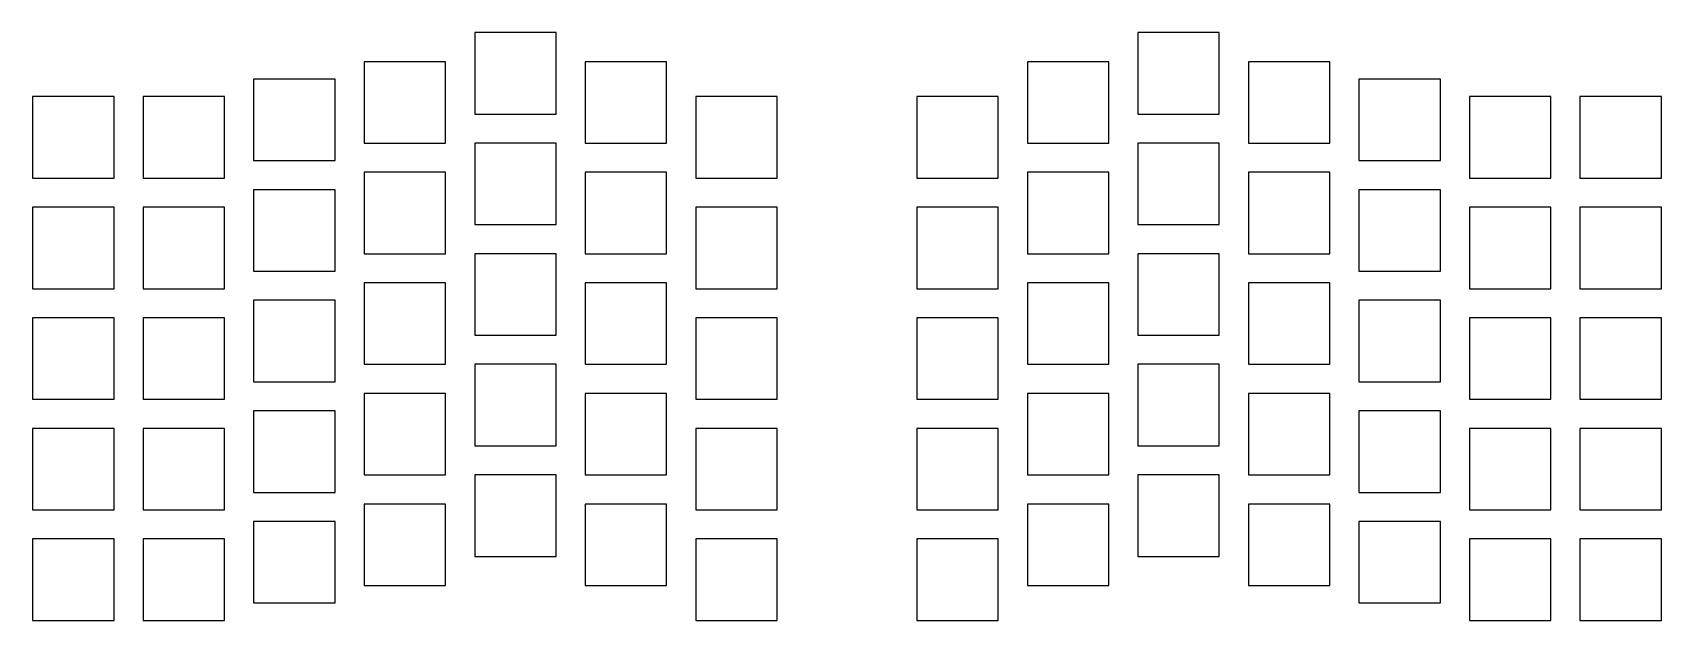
# Model space of a CAD drawing. Header units: millimetres. Extents: x 93 to 373, y -207 to -106.
import ezdxf

# ---------------------------------------------------------------- set-up
doc = ezdxf.new("R2010")
doc.units = ezdxf.units.MM

msp = doc.modelspace()

# ---------------------------------------------------------------- linework, layer by layer
at = {"linetype": 'CONTINUOUS'}
for p, q in [((183, -106), (169, -106)), ((169, -106), (169, -120)), ((183, -120), (183, -106)), ((297, -106), (283, -106)), ((283, -106), (283, -120)), ((297, -120), (297, -106)), ((164, -111), (150, -111)), ((150, -111), (150, -125)), ((164, -125), (164, -111)), ((202, -111), (188, -111)), ((188, -111), (188, -125)), ((202, -125), (202, -111)), ((278, -111), (264, -111)), ((264, -111), (264, -125)), ((278, -125), (278, -111)), ((316, -111), (302, -111)), ((302, -111), (302, -125)), ((316, -125), (316, -111)), ((145, -114), (131, -114)), ((131, -114), (131, -128)), ((145, -128), (145, -114)), ((335, -114), (321, -114)), ((321, -114), (321, -128)), ((335, -128), (335, -114)), ((107, -117), (93, -117)), ((93, -117), (93, -131)), ((107, -131), (107, -117)), ((126, -117), (112, -117)), ((112, -117), (112, -131)), ((126, -131), (126, -117)), ((221, -117), (207, -117)), ((207, -117), (207, -131)), ((221, -131), (221, -117)), ((259, -117), (245, -117)), ((245, -117), (245, -131)), ((259, -131), (259, -117)), ((354, -117), (340, -117)), ((340, -117), (340, -131)), ((354, -131), (354, -117)), ((373, -117), (359, -117)), ((359, -117), (359, -131)), ((373, -131), (373, -117)), ((169, -120), (183, -120)), ((283, -120), (297, -120)), ((150, -125), (164, -125)), ((183, -125), (169, -125)), ((169, -125), (169, -139)), ((183, -139), (183, -125)), ((188, -125), (202, -125)), ((264, -125), (278, -125)), ((297, -125), (283, -125)), ((283, -125), (283, -139)), ((297, -139), (297, -125)), ((302, -125), (316, -125)), ((131, -128), (145, -128)), ((321, -128), (335, -128)), ((93, -131), (107, -131)), ((112, -131), (126, -131)), ((164, -130), (150, -130)), ((150, -130), (150, -144)), ((164, -144), (164, -130)), ((202, -130), (188, -130)), ((188, -130), (188, -144)), ((202, -144), (202, -130)), ((207, -131), (221, -131)), ((245, -131), (259, -131)), ((278, -130), (264, -130)), ((264, -130), (264, -144)), ((278, -144), (278, -130)), ((316, -130), (302, -130)), ((302, -130), (302, -144)), ((316, -144), (316, -130)), ((340, -131), (354, -131)), ((359, -131), (373, -131)), ((145, -133), (131, -133)), ((131, -133), (131, -147)), ((145, -147), (145, -133)), ((335, -133), (321, -133)), ((321, -133), (321, -147)), ((335, -147), (335, -133)), ((107, -136), (93, -136)), ((93, -136), (93, -150)), ((107, -150), (107, -136)), ((126, -136), (112, -136)), ((112, -136), (112, -150)), ((126, -150), (126, -136)), ((221, -136), (207, -136)), ((207, -136), (207, -150)), ((221, -150), (221, -136)), ((259, -136), (245, -136)), ((245, -136), (245, -150)), ((259, -150), (259, -136)), ((354, -136), (340, -136)), ((340, -136), (340, -150)), ((354, -150), (354, -136)), ((373, -136), (359, -136)), ((359, -136), (359, -150)), ((373, -150), (373, -136)), ((169, -139), (183, -139)), ((283, -139), (297, -139)), ((150, -144), (164, -144)), ((183, -144), (169, -144)), ((169, -144), (169, -158)), ((183, -158), (183, -144)), ((188, -144), (202, -144)), ((264, -144), (278, -144)), ((297, -144), (283, -144)), ((283, -144), (283, -158)), ((297, -158), (297, -144)), ((302, -144), (316, -144)), ((131, -147), (145, -147)), ((321, -147), (335, -147)), ((93, -150), (107, -150)), ((112, -150), (126, -150)), ((164, -149), (150, -149)), ((150, -149), (150, -163)), ((164, -163), (164, -149)), ((202, -149), (188, -149)), ((188, -149), (188, -163)), ((202, -163), (202, -149)), ((207, -150), (221, -150)), ((245, -150), (259, -150)), ((278, -149), (264, -149)), ((264, -149), (264, -163)), ((278, -163), (278, -149)), ((316, -149), (302, -149)), ((302, -149), (302, -163)), ((316, -163), (316, -149)), ((340, -150), (354, -150)), ((359, -150), (373, -150)), ((145, -152), (131, -152)), ((131, -152), (131, -166)), ((145, -166), (145, -152)), ((335, -152), (321, -152)), ((321, -152), (321, -166)), ((335, -166), (335, -152)), ((107, -155), (93, -155)), ((93, -155), (93, -169)), ((107, -169), (107, -155)), ((126, -155), (112, -155)), ((112, -155), (112, -169)), ((126, -169), (126, -155)), ((221, -155), (207, -155)), ((207, -155), (207, -169)), ((221, -169), (221, -155)), ((259, -155), (245, -155)), ((245, -155), (245, -169)), ((259, -169), (259, -155)), ((354, -155), (340, -155)), ((340, -155), (340, -169)), ((354, -169), (354, -155)), ((373, -155), (359, -155)), ((359, -155), (359, -169)), ((373, -169), (373, -155)), ((169, -158), (183, -158)), ((283, -158), (297, -158)), ((150, -163), (164, -163)), ((183, -163), (169, -163)), ((169, -163), (169, -177)), ((183, -177), (183, -163)), ((188, -163), (202, -163)), ((264, -163), (278, -163)), ((297, -163), (283, -163)), ((283, -163), (283, -177)), ((297, -177), (297, -163)), ((302, -163), (316, -163)), ((131, -166), (145, -166)), ((321, -166), (335, -166)), ((93, -169), (107, -169)), ((112, -169), (126, -169)), ((164, -168), (150, -168)), ((150, -168), (150, -182)), ((164, -182), (164, -168)), ((202, -168), (188, -168)), ((188, -168), (188, -182)), ((202, -182), (202, -168)), ((207, -169), (221, -169)), ((245, -169), (259, -169)), ((278, -168), (264, -168)), ((264, -168), (264, -182)), ((278, -182), (278, -168)), ((316, -168), (302, -168)), ((302, -168), (302, -182)), ((316, -182), (316, -168)), ((340, -169), (354, -169)), ((359, -169), (373, -169)), ((145, -171), (131, -171)), ((131, -171), (131, -185)), ((145, -185), (145, -171)), ((335, -171), (321, -171)), ((321, -171), (321, -185)), ((335, -185), (335, -171)), ((107, -174), (93, -174)), ((93, -174), (93, -188)), ((107, -188), (107, -174)), ((126, -174), (112, -174)), ((112, -174), (112, -188)), ((126, -188), (126, -174)), ((221, -174), (207, -174)), ((207, -174), (207, -188)), ((221, -188), (221, -174)), ((259, -174), (245, -174)), ((245, -174), (245, -188)), ((259, -188), (259, -174)), ((354, -174), (340, -174)), ((340, -174), (340, -188)), ((354, -188), (354, -174)), ((373, -174), (359, -174)), ((359, -174), (359, -188)), ((373, -188), (373, -174)), ((169, -177), (183, -177)), ((283, -177), (297, -177)), ((150, -182), (164, -182)), ((183, -182), (169, -182)), ((169, -182), (169, -196)), ((183, -196), (183, -182)), ((188, -182), (202, -182)), ((264, -182), (278, -182)), ((297, -182), (283, -182)), ((283, -182), (283, -196)), ((297, -196), (297, -182)), ((302, -182), (316, -182)), ((131, -185), (145, -185)), ((164, -187), (150, -187)), ((150, -187), (150, -201)), ((164, -201), (164, -187)), ((202, -187), (188, -187)), ((188, -187), (188, -201)), ((202, -201), (202, -187)), ((278, -187), (264, -187)), ((264, -187), (264, -201)), ((278, -201), (278, -187)), ((316, -187), (302, -187)), ((302, -187), (302, -201)), ((316, -201), (316, -187)), ((321, -185), (335, -185)), ((93, -188), (107, -188)), ((112, -188), (126, -188)), ((145, -190), (131, -190)), ((131, -190), (131, -204)), ((145, -204), (145, -190)), ((207, -188), (221, -188)), ((245, -188), (259, -188)), ((335, -190), (321, -190)), ((321, -190), (321, -204)), ((335, -204), (335, -190)), ((340, -188), (354, -188)), ((359, -188), (373, -188)), ((107, -193), (93, -193)), ((93, -193), (93, -207)), ((107, -207), (107, -193)), ((126, -193), (112, -193)), ((112, -193), (112, -207)), ((126, -207), (126, -193)), ((221, -193), (207, -193)), ((207, -193), (207, -207)), ((221, -207), (221, -193)), ((259, -193), (245, -193)), ((245, -193), (245, -207)), ((259, -207), (259, -193)), ((354, -193), (340, -193)), ((340, -193), (340, -207)), ((354, -207), (354, -193)), ((373, -193), (359, -193)), ((359, -193), (359, -207)), ((373, -207), (373, -193)), ((169, -196), (183, -196)), ((283, -196), (297, -196)), ((150, -201), (164, -201)), ((188, -201), (202, -201)), ((264, -201), (278, -201)), ((302, -201), (316, -201)), ((131, -204), (145, -204)), ((321, -204), (335, -204)), ((93, -207), (107, -207)), ((112, -207), (126, -207)), ((207, -207), (221, -207)), ((245, -207), (259, -207)), ((340, -207), (354, -207)), ((359, -207), (373, -207))]:
    msp.add_line(p, q, dxfattribs=at)

doc.saveas('drawing.dxf')
